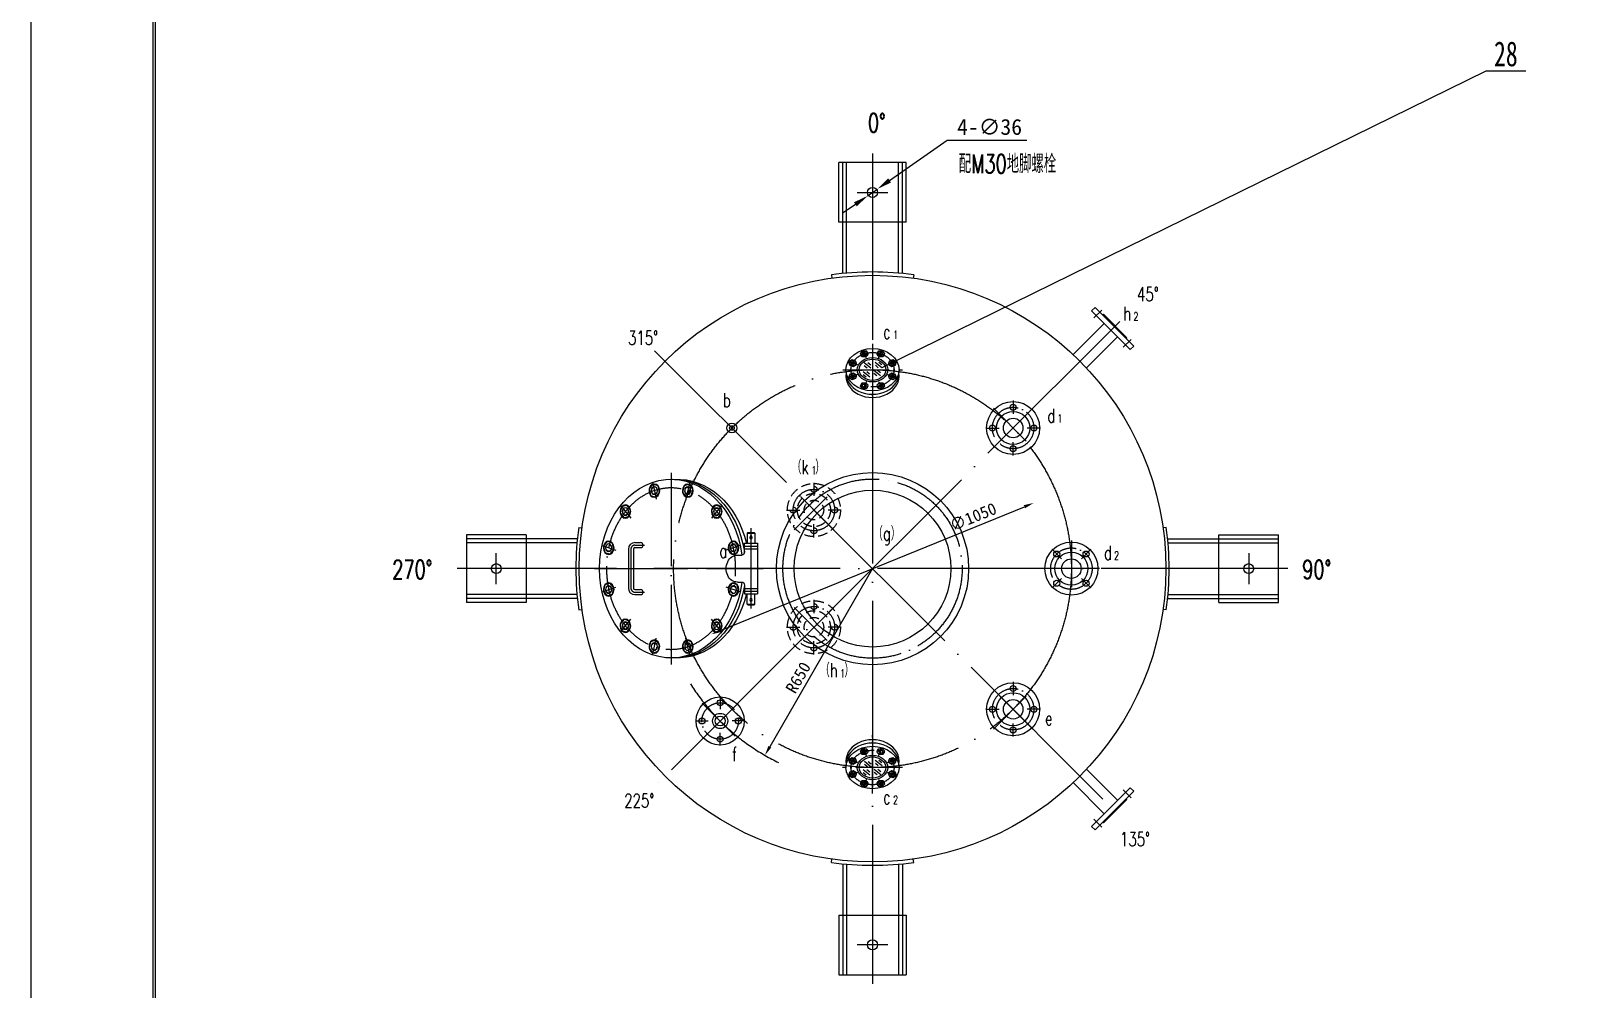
# Model space of a CAD drawing. Extents: x 0 to 8910, y 0 to 12615.
# Drawn here: x 0 to 4656, y 2380 to 5271 of the extents above; entities that cross this region are included whole.
import ezdxf
from ezdxf.enums import TextEntityAlignment as Align

# ---------------------------------------------------------------- set-up
doc = ezdxf.new("R2010")
doc.units = 0
doc.header["$LTSCALE"] = 450
for name, pattern in [('CENTER1', [0.75, 0.625, -0.0625, 0, -0.0625]), ('CENTER2', [0.375, 0.3125, -0.03125, 0, -0.03125]), ('CENTER3', [0.375, 0.3125, -0.03125, 0, -0.03125]), ('CENTERX2', [1.5, 1.25, -0.125, 0, -0.125]), ('HIDDEN3', [0.09375, 0.0625, -0.03125])]:
    doc.linetypes.add(name, pattern=pattern)
doc.layers.get('DEFPOINTS').update_dxf_attribs({"linetype": 'CONTINUOUS'})
for name, color, linetype in [('_TITLE', 4, 'CONTINUOUS'), ('A', 2, 'CONTINUOUS'), ('B', 7, 'CONTINUOUS'), ('C', 1, 'CENTERX2'), ('C1', 1, 'CENTER1'), ('C2', 1, 'CENTER2'), ('C3', 1, 'CENTER3'), ('E3', 3, 'HIDDEN3')]:
    doc.layers.add(name, color=color, linetype=linetype)
doc.styles.add('GB', font='ROMANS.SHX', dxfattribs={"bigfont": 'hzdx.shx'})
doc.dimstyles.new('STANDARD_WS$3', dxfattribs={"dimtxt": 2.5, "dimasz": 2.5, "dimexe": 1.25, "dimexo": 0.625, "dimtad": 1, "dimtoh": 1, "dimdec": 4, "dimdsep": 46, "dimtxsty": 'Standard', "dimcen": 2.5, "dimadec": 0, "dimazin": 0, "dimtfac": 1, "dimtdec": 4, "dimtmove": 0, "dimatfit": 0, "dimfxl": 0, "dimtolj": 1, "dimtzin": 0, "dimarcsym": 0})
doc.dimstyles.new('STANDARD_WS$4', dxfattribs={"dimtxt": 2.5, "dimasz": 2.5, "dimexe": 1.25, "dimexo": 0.625, "dimtad": 1, "dimtoh": 1, "dimdec": 4, "dimdsep": 46, "dimtxsty": 'Standard', "dimcen": 2.5, "dimadec": 0, "dimazin": 0, "dimtfac": 1, "dimtdec": 4, "dimtmove": 0, "dimatfit": 0, "dimfxl": 0, "dimtolj": 1, "dimtzin": 0, "dimarcsym": 0})

# ---------------------------------------------------------------- blocks, each defined once
blk = doc.blocks.new('*D11')
at = {"layer": 'B', "color": 0, "lineweight": -2}
for p, q in [((2590.790868554666, 4820.12100879295), (2764.378243884834, 4941.338538080255)), ((2764.378243884834, 4941.338538080255), (3004.378243884834, 4941.338538080255)), ((2524.380349877339, 4773.745983089368), (2553.89613595615, 4794.357105624293)), ((2487.485617278822, 4747.98207992071), (2450.590884680306, 4722.218176752051))]:
    blk.add_line(p, q, dxfattribs=at)
at = {"layer": 'B', "color": 0}
for points in [[(2586.496884693223, 4826.270130892703), (2595.084852416109, 4813.971886693198), (2553.89613595615, 4794.357105624293)], [(2483.191633417379, 4754.131202020462), (2491.779601140265, 4741.832957820957), (2524.380349877339, 4773.745983089368)]]:
    blk.add_solid(points, dxfattribs=at)
at = {"layer": 'DEFPOINTS', "color": 0}
for p in [(2524.380349877339, 4773.745983089368), (2553.89613595615, 4794.357105624293)]:
    blk.add_point(p, dxfattribs=at)
at = {"layer": 'B', "color": 0, "insert": (2892.378243884833, 4981.338538080257), "char_height": 48, "attachment_point": 5}
blk.add_mtext('\\A1;4-∅36', dxfattribs=at)
blk = doc.blocks.new('A$C7BCB4ADB')
at = {"layer": 'A'}
for p, q in [((220.5111857768097, 481.1745732541644), (206.3227404037552, 469.8238169557212)), ((206.3227404037552, 469.8238169557212), (211.5160718505012, 454.3183954998817)), ((239.8929625966084, 477.0199080967673), (220.5111857768097, 481.1745732541644)), ((245.0862940433544, 461.5144866409278), (239.8929625966084, 477.0199080967673)), ((337.5601380059124, 477.0199080967673), (332.3668065591664, 461.5144866409278)), ((356.941914825712, 481.1745732541635), (337.5601380059124, 477.0199080967673)), ((371.1303601987656, 469.8238169557212), (356.941914825712, 481.1745732541635)), ((365.9370287520205, 454.3183954998808), (371.1303601987656, 469.8238169557212)), ((102.3587085636282, 426.6022816346035), (97.16537711688215, 411.096860178764)), ((121.7404853834278, 430.7569467919989), (102.3587085636282, 426.6022816346035)), ((135.9289307564813, 419.4061904935566), (121.7404853834278, 430.7569467919989)), ((130.7355993097362, 403.9007690377171), (135.9289307564813, 419.4061904935566)), ((211.5160718505012, 454.3183954998817), (230.8978486702999, 450.1637303424845)), ((230.8978486702999, 450.1637303424845), (245.0862940433544, 461.5144866409278)), ((332.3668065591664, 461.5144866409278), (346.5552519322209, 450.1637303424855)), ((346.5552519322209, 450.1637303424855), (365.9370287520205, 454.3183954998808)), ((455.712615219094, 430.7569467919989), (441.5241698460395, 419.4061904935556)), ((441.5241698460395, 419.4061904935556), (446.7175012927855, 403.9007690377161)), ((475.0943920388927, 426.6022816346026), (455.712615219094, 430.7569467919989)), ((480.2877234856387, 411.0968601787622), (475.0943920388927, 426.6022816346026)), ((97.16537711688215, 411.096860178764), (111.3538224899366, 399.7461038803199)), ((111.3538224899366, 399.7461038803199), (130.7355993097362, 403.9007690377171)), ((210.2396753012617, 386.3795856092934), (210.2396753012608, 369.3589881522785)), ((225.36967530126, 386.3795856092934), (225.36967530126, 369.3589881522785)), ((347.2134253012591, 406.3795856092934), (230.2396753012617, 406.3795856092934)), ((347.2134253012591, 391.2495856092944), (230.2396753012617, 391.2495856092942)), ((352.0834253012608, 386.3795856092934), (352.0834253012608, 369.3589881522785)), ((367.2134253012591, 386.3795856092934), (367.21342530126, 369.3589881522785)), ((446.7175012927855, 403.9007690377161), (466.0992781125842, 399.7461038803199)), ((466.0992781125842, 399.7461038803199), (480.2877234856387, 411.0968601787622)), ((48.33178941223014, 343.4310561625011), (34.14334403917564, 332.0802998640588)), ((34.14334403917564, 332.0802998640588), (39.33667548592166, 316.5748784082193)), ((67.71356623202973, 339.2763910051049), (48.33178941223014, 343.4310561625011)), ((72.90689767877575, 323.7709695492654), (67.71356623202973, 339.2763910051049)), ((509.7395343704902, 339.276391005104), (504.546202923746, 323.7709695492636)), ((529.1213111902907, 343.4310561625002), (509.7395343704902, 339.276391005104)), ((543.3097565633434, 332.0802998640579), (529.1213111902907, 343.4310561625002)), ((538.1164251165992, 316.5748784082175), (543.3097565633434, 332.0802998640579)), ((39.33667548592166, 316.5748784082193), (58.71845230572126, 312.4202132508221)), ((58.71845230572126, 312.4202132508221), (72.90689767877575, 323.7709695492654)), ((504.546202923746, 323.7709695492636), (518.7346482967987, 312.4202132508221)), ((518.7346482967987, 312.4202132508221), (538.1164251165992, 316.5748784082175)), ((39.33667548592166, 238.4411380807755), (34.14334403917564, 222.935716624936)), ((58.71845230572035, 242.5958032381727), (39.33667548592166, 238.4411380807755)), ((72.90689767877484, 231.2450469397286), (58.71845230572035, 242.5958032381727)), ((518.7346482967996, 242.5958032381709), (504.5462029237451, 231.2450469397286)), ((538.1164251165992, 238.4411380807746), (518.7346482967996, 242.5958032381709)), ((543.3097565633434, 222.9357166249351), (538.1164251165992, 238.4411380807746)), ((34.14334403917564, 222.935716624936), (48.33178941223014, 211.5849603264928)), ((48.33178941223014, 211.5849603264928), (67.71356623202973, 215.7396254838891)), ((67.71356623202973, 215.7396254838891), (72.90689767877484, 231.2450469397286)), ((504.5462029237451, 231.2450469397286), (509.7395343704902, 215.7396254838882)), ((509.7395343704902, 215.7396254838882), (529.1213111902898, 211.5849603264919)), ((529.1213111902898, 211.5849603264919), (543.3097565633434, 222.9357166249351)), ((111.3538224899357, 155.2699126086741), (97.16537711688125, 143.9191563102308)), ((97.16537711688125, 143.9191563102308), (102.3587085636264, 128.4137348543914)), ((130.7355993097344, 151.1152474512778), (111.3538224899357, 155.2699126086741)), ((135.9289307564795, 135.6098259954383), (130.7355993097344, 151.1152474512778)), ((446.7175012927837, 151.1152474512769), (441.5241698460386, 135.6098259954365)), ((466.0992781125842, 155.2699126086723), (446.7175012927837, 151.1152474512769)), ((480.2877234856378, 143.919156310229), (466.0992781125842, 155.2699126086723)), ((475.0943920388927, 128.4137348543904), (480.2877234856378, 143.919156310229)), ((102.3587085636264, 128.4137348543914), (121.7404853834269, 124.2590696969951)), ((121.7404853834269, 124.2590696969951), (135.9289307564795, 135.6098259954383)), ((211.5160718505003, 100.6976209891122), (206.3227404037543, 85.19219953327274)), ((230.897848670299, 104.8522861465085), (211.5160718505003, 100.6976209891122)), ((245.0862940433535, 93.50152984806527), (230.897848670299, 104.8522861465085)), ((239.8929625966084, 77.99610839222578), (245.0862940433535, 93.50152984806527)), ((346.55525193222, 104.8522861465085), (332.3668065591664, 93.50152984806527)), ((332.3668065591664, 93.50152984806527), (337.5601380059124, 77.99610839222487)), ((365.9370287520196, 100.6976209891113), (346.55525193222, 104.8522861465085)), ((371.1303601987656, 85.19219953327274), (365.9370287520196, 100.6976209891113)), ((441.5241698460386, 135.6098259954365), (455.7126152190922, 124.2590696969942)), ((455.7126152190922, 124.2590696969942), (475.0943920388927, 128.4137348543904)), ((181.7770813213465, 48.11122926304461), (179.2973990828177, 45.84433220366782)), ((181.7770813213465, 48.11122926304461), (181.7770813213465, 24.85455475769731)), ((181.7770813213465, 48.11122926304461), (212.3896988597744, 48.11122926304461)), ((206.3227404037543, 85.19219953327274), (220.5111857768088, 73.84144323482951)), ((238.8231585081521, 56.1172548832551), (212.3896988597744, 56.1172548832551)), ((212.3896988597744, 56.1172548832551), (212.3896988597735, 16.84852913748682)), ((220.5111857768088, 73.84144323482951), (239.8929625966084, 77.99610839222578)), ((220.6494615243491, 56.1172548832551), (220.6494615243491, 16.84852913748591)), ((228.9092241889248, 56.1172548832551), (228.9092241889248, 16.84852913748682)), ((248.2794085081523, 77.3293298723961), (248.2794085081523, 63.68225488325561)), ((329.1736920943667, 77.3293298723961), (329.1736920943667, 63.68225488325561)), ((337.5601380059124, 77.99610839222487), (356.9419148257111, 73.84144323482951)), ((338.6299420943669, 56.1172548832551), (365.0634017427456, 56.1172548832551)), ((348.5438764135943, 56.1172548832551), (348.5438764135952, 16.84852913748591)), ((356.8036390781699, 56.1172548832551), (356.8036390781699, 16.84852913748682)), ((356.9419148257111, 73.84144323482951), (371.1303601987656, 85.19219953327274)), ((365.0634017427456, 56.1172548832551), (365.0634017427456, 16.84852913748682)), ((395.6760192811744, 48.11122926304461), (365.0634017427446, 48.11122926304461)), ((395.6760192811744, 48.11122926304461), (395.6760192811735, 24.85455475769641)), ((395.6760192811744, 48.11122926304461), (398.1557015197013, 45.84433220366691)), ((179.2973990828177, 45.84433220366782), (179.2973990828177, 27.12145181707501)), ((181.7770813213465, 24.85455475769731), (179.2973990828177, 27.12145181707501)), ((181.7770813213465, 24.85455475769731), (212.3896988597735, 24.85455475769731)), ((365.0634017427456, 16.84852913748682), (212.3896988597735, 16.84852913748682)), ((395.6760192811735, 24.85455475769731), (365.0634017427456, 24.85455475769641)), ((395.6760192811735, 24.85455475769641), (398.1557015197013, 27.12145181707319)), ((398.1557015197013, 45.84433220366691), (398.1557015197013, 27.12145181707319))]:
    blk.add_line(p, q, dxfattribs=at)
for centre, radius, start, end in [((230.2396753012617, 386.3795856092934), 20, 90, 180), ((230.2396753012617, 386.3795856092934), 4.870000000002165, 90, 180), ((347.2134253012591, 386.3795856092934), 20, 7.016477563892661e-15, 90), ((347.2134253012591, 386.3795856092934), 4.870000000002165, 7.016477563892661e-15, 90), ((217.8046753012604, 369.3589881522785), 7.5649999999996, 180, 0), ((359.6484253012604, 369.3589881522785), 7.5649999999996, 180, 7.016477563892661e-15)]:
    blk.add_arc(centre, radius, start, end, dxfattribs=at)
at = {"layer": 'A', "extrusion": (0, 0, -1)}
for centre, major_axis, ratio, start_param, end_param in [((288.7265503012604, 277.5080082444961), (269.5031250000003, -4.787337193334912e-13), 0.7999999999999989, 1.721445938863355, 7.703332021906025), ((288.7265503012604, 257.0035926848936), (269.5031250000003, -4.787337193334912e-13), 0.7999999999999989, 1.857977885386954, 3.189162024664346), ((288.7265503012604, 267.8588696885486), (269.5031250000003, -4.787337193334912e-13), 0.7999999999999989, 1.760327990607015, 3.163971670570661), ((288.7265503012604, 267.8588696885486), (269.5031250000003, -4.787337193334912e-13), 0.7999999999999989, 6.260806290198718, 7.664449970162355), ((288.7265503012604, 257.0035926848936), (269.5031250000003, -4.787337193334912e-13), 0.7999999999999989, 6.235615936105033, 7.566800075382426), ((288.7265503012595, 78.7204577403104), (40.48450427812649, -7.191492606417868e-14), 0.800000000000008, 3.098626955958466, 6.326151004810914), ((238.8231585081521, 63.68225488325561), (9.456249999999976, -1.679767436257858e-14), 0.8000000000000373, 0, 1.570796326794897), ((338.6299420943669, 63.68225488325561), (9.456249999999976, -1.679767436257858e-14), 0.8000000000000373, 1.570796326794897, 3.141592653589793)]:
    blk.add_ellipse(centre, major_axis=major_axis, ratio=ratio, start_param=start_param, end_param=end_param, dxfattribs=at)
for centre, major_axis, ratio in [((225.7045172235548, 465.669151798324), (20.06549187556233, -3.56434737290853e-14), 0.8000000000000111), ((225.7045172235548, 465.669151798324), (11.4893437499996, -2.040917435053232e-14), 0.8000000000000478), ((351.7485833789669, 465.669151798324), (20.06549187556233, -3.56434737290853e-14), 0.8000000000000111), ((351.7485833789669, 465.669151798324), (11.48934375000025, -2.040917435053346e-14), 0.7999999999999607), ((116.5471539366818, 415.2515253361603), (20.06549187556233, -3.56434737290853e-14), 0.8000000000000194), ((116.5471539366818, 415.2515253361603), (11.48934374999961, -2.040917435053232e-14), 0.8000000000000616), ((460.90594666584, 415.2515253361594), (20.06549187556249, -3.341575662101774e-14), 0.8000000000000127), ((460.90594666584, 415.2515253361594), (11.48934375000041, -2.040917435053375e-14), 0.7999999999999495), ((53.52512085897615, 327.9256347066625), (20.06549187556249, -3.341575662101774e-14), 0.8000000000000127), ((53.52512085897615, 327.9256347066625), (11.48934374999961, -2.040917435053232e-14), 0.8000000000000054), ((523.9279797435456, 327.9256347066607), (20.06549187556249, -3.341575662101774e-14), 0.8000000000000127), ((523.9279797435456, 327.9256347066607), (11.48934375000025, -2.040917435053346e-14), 0.7999999999999607), ((53.52512085897615, 227.0903817823332), (20.06549187556233, -3.56434737290853e-14), 0.8000000000000194), ((53.52512085897615, 227.0903817823332), (11.48934374999961, -2.040917435053232e-14), 0.8000000000000616), ((523.9279797435447, 227.0903817823314), (20.06549187556249, -3.341575662101774e-14), 0.8000000000000127), ((523.9279797435447, 227.0903817823314), (11.48934374999961, -2.040917435053232e-14), 0.8000000000000616), ((116.5471539366808, 139.7644911528337), (20.06549187556233, -3.56434737290853e-14), 0.8000000000000111), ((116.5471539366808, 139.7644911528337), (11.4893437499996, -2.040917435053232e-14), 0.8000000000000478), ((460.9059466658382, 139.7644911528328), (20.06549187556296, -3.341575662101853e-14), 0.7999999999999937), ((460.9059466658382, 139.7644911528328), (11.48934375000025, -2.040917435053346e-14), 0.7999999999999607), ((225.7045172235539, 89.34686469066901), (20.06549187556249, -3.341575662101774e-14), 0.8000000000000127), ((225.7045172235539, 89.34686469066901), (11.48934375000025, -2.040917435053346e-14), 0.7999999999999607), ((351.7485833789651, 89.34686469066901), (20.06549187556313, -3.564347372908672e-14), 0.7999999999999872), ((351.7485833789651, 89.34686469066901), (11.48934375000025, -2.040917435053346e-14), 0.7999999999999607), ((194.4004972866214, 36.48289201037051), (4.547303237079845, -8.077633206013681e-15), 0.7999999999999081), ((383.0526033158985, 36.48289201037051), (4.547303237079845, -8.077633206013681e-15), 0.8000000000000496)]:
    blk.add_ellipse(centre, major_axis=major_axis, ratio=ratio, dxfattribs=at)
at = {"layer": 'B', "extrusion": (0, 0, -1)}
for centre, major_axis, ratio, start_param, end_param in [((225.7045172235548, 465.669151798324), (10.63828125000013, -1.889738365790118e-14), 0.7999999999999968, 6.045660147854057, 10.73377489976511), ((351.7485833789669, 465.669151798324), (10.63828125000013, -1.889738365790118e-14), 0.7999999999999968, 0.2860736162727625, 4.974188368183831), ((116.5471539366818, 415.2515253361603), (10.63828125000013, -1.889738365790118e-14), 0.7999999999999968, 5.522061372255749, 10.21017612416682), ((460.90594666584, 415.2515253361594), (10.63828125000029, -1.889738365790146e-14), 0.7999999999999998, 0.8096723918710608, 5.497787143782128), ((53.52512085897615, 327.9256347066625), (10.63828125000029, -1.653521070066378e-14), 0.7999999999999999, 4.998462596657485, 9.686577348568514), ((523.9279797435456, 327.9256347066607), (10.63828125000013, -1.889738365790118e-14), 0.800000000000012, 1.333271167469365, 6.021385919380448), ((53.52512085897615, 227.0903817823332), (10.63828125000013, -1.889738365790118e-14), 0.7999999999999968, 4.474863821059211, 9.162978572970216), ((523.9279797435447, 227.0903817823314), (10.63828125000013, -1.889738365790118e-14), 0.7999999999999968, 1.856869943067657, 6.544984694978757), ((116.5471539366808, 139.7644911528337), (10.63828125000013, -1.889738365790118e-14), 0.7999999999999968, 3.951265045460877, 8.63937979737193), ((460.9059466658382, 139.7644911528328), (10.63828125000013, -1.653521070066353e-14), 0.7999999999999364, 2.380468718665938, 7.068583470577074), ((225.7045172235539, 89.34686469066901), (10.63828125000013, -1.771629717928236e-14), 0.7999999999999969, 3.42766626986259, 8.115781021773644), ((351.7485833789651, 89.34686469066901), (10.63828125000013, -1.889738365790118e-14), 0.7999999999999968, 2.904067494264312, 7.592182246175349)]:
    blk.add_ellipse(centre, major_axis=major_axis, ratio=ratio, start_param=start_param, end_param=end_param, dxfattribs=at)
at = {"layer": 'C1'}
for p, q in [((288.7265503012604, 508.4892427730597), (288.7265503012595, 1.329461611021543e-06)), ((217.8046753012604, 386.3795856092934), (217.8046753012604, 358.0147666579596)), ((347.2134253012591, 398.814585609294), (230.2396753012617, 398.8145856092945)), ((359.6484253012604, 386.3795856092934), (359.6484253012604, 358.0147666579596)), ((577.4530934619643, 277.5080082444961), (7.140556590456981e-06, 277.508008244497)), ((410.5166195050842, 36.48289201037051), (168.2112898866762, 36.48289201037051))]:
    blk.add_line(p, q, dxfattribs=at)
for centre, start, end in [((230.2396753012617, 386.3795856092934), 90, 180), ((347.2134253012591, 386.3795856092934), 7.016477563892661e-15, 90)]:
    blk.add_arc(centre, 12.43500000000108, start, end, dxfattribs=at)
at = {"layer": 'C1', "extrusion": (0, 0, -1)}
blk.add_ellipse((288.7265503012604, 277.5080082444961), major_axis=(243.4984374999999, -4.325401148363993e-13), ratio=0.8000000000000008, dxfattribs=at)
at = {"layer": 'C2'}
for p, q in [((218.9277732633482, 485.902074013833), (232.9110186713669, 444.1531281598782)), ((358.5253273391709, 485.902074013833), (344.5420819311521, 444.1531281598782)), ((98.36796323947692, 429.7948778939244), (136.514995664118, 399.2772519542116)), ((479.0851373630421, 429.7948778939244), (440.938104938401, 399.2772519542116)), ((30.17674231677574, 332.9305780466275), (78.86191250696538, 322.4944564179625)), ((547.2763582857433, 332.9305780466275), (498.5911880955537, 322.4944564179625)), ((30.17674231677574, 222.0854384423656), (78.86191250696538, 232.5215600710305)), ((547.2763582857433, 222.0854384423656), (498.5911880955537, 232.5215600710305)), ((98.36796323947692, 125.2211385950686), (136.514995664118, 155.7387645347815)), ((479.0851373630421, 125.2211385950686), (440.938104938401, 155.7387645347815)), ((218.9277732633482, 69.11394247516), (232.9110186713669, 110.8628883291149)), ((358.5253273391709, 69.11394247516), (344.5420819311521, 110.8628883291149))]:
    blk.add_line(p, q, dxfattribs=at)
blk = doc.blocks.new('人孔DN400-5')
at = {"layer": 'A'}
blk.add_blockref('A$C7BCB4ADB', (-288.72655030126, -277.5080082444965), dxfattribs=at)
blk = doc.blocks.new('*D33')
at = {"layer": 'B', "color": 0, "lineweight": -2}
blk.add_line((2080.75901912516, 3462.200046009318), (2997.517466708321, 3835.903068187238), dxfattribs=at)
at = {"layer": 'B', "color": 0}
for points in [[(2995.630077707423, 3840.53316135685), (2999.40485570922, 3831.272975017626), (3025.298025725993, 3847.227402192629)], [(2078.871630124262, 3466.83013917893), (2082.646408126059, 3457.569952839706), (2052.978460107488, 3450.875712003926)]]:
    blk.add_solid(points, dxfattribs=at)
at = {"layer": 'DEFPOINTS', "color": 0}
for p in [(3025.298025725993, 3847.227402192629), (2052.978460107488, 3450.875712003926)]:
    blk.add_point(p, dxfattribs=at)
at = {"layer": 'B', "color": 0, "insert": (2842.592682404337, 3805.147027510445), "char_height": 36, "attachment_point": 5, "rotation": 22.177539042893837}
blk.add_mtext('\\A1;∅1050', dxfattribs=at)
blk = doc.blocks.new('*D34')
at = {"layer": 'B', "color": 0, "lineweight": -2}
blk.add_line((2539.13824291674, 3649.05155709828), (2229.48896827114, 3111.913468045334), dxfattribs=at)
at = {"layer": 'B', "color": 0}
blk.add_solid([(2225.157209488456, 3114.410639615056), (2233.820727053826, 3109.416296475611), (2214.505938852805, 3085.922915349223)], dxfattribs=at)
at = {"layer": 'DEFPOINTS', "color": 0}
for p in [(2539.13824291674, 3649.05155709828), (2214.505938852805, 3085.922915349223)]:
    blk.add_point(p, dxfattribs=at)
at = {"layer": 'B', "color": 0, "insert": (2314.966087178909, 3320.255684837886), "char_height": 36, "attachment_point": 5, "rotation": 60.03741843646863}
blk.add_mtext('\\A1;R650', dxfattribs=at)
blk = doc.blocks.new('视镜DN80')
at = {"layer": 'A'}
for p, q in [((-23.65634935935272, 71.38934932448223), (-29.63257243093717, 61.65389239867238)), ((-29.63257243093717, 61.65389239867238), (-25.87576155456917, 50.31671268742394)), ((-25.87576155456917, 50.31671268742394), (-16.14272760661673, 48.71498990198535)), ((-13.92331541140005, 69.78762653904352), (-23.65634935935272, 71.38934932448223)), ((-16.14272760661673, 48.71498990198535), (-10.16650453503208, 58.45044682779502)), ((-10.16650453503208, 58.45044682779502), (-13.92331541140005, 69.78762653904352)), ((13.92331541140037, 69.7876265390434), (10.16650453503188, 58.45044682779519)), ((10.16650453503188, 58.45044682779519), (16.14272760661645, 48.71498990198523)), ((23.6563493593528, 71.389349324482), (13.92331541140037, 69.7876265390434)), ((16.14272760661645, 48.71498990198523), (25.87576155456911, 50.31671268742372)), ((29.6325724309372, 61.65389239867216), (23.6563493593528, 71.389349324482)), ((25.87576155456911, 50.31671268742372), (29.6325724309372, 61.65389239867216)), ((-49.32311391893769, 37.04071553867163), (-57.11147945958568, 29.57043669919113)), ((-57.11147945958568, 29.57043669919113), (-55.83010123123476, 17.40414426425025)), ((-55.83010123123476, 17.40414426425025), (-46.76035746223603, 12.70813066878995)), ((-40.25337014993899, 32.34470194321133), (-49.32311391893769, 37.04071553867163)), ((-46.76035746223603, 12.70813066878995), (-38.97199192158824, 20.17840950827053)), ((-38.97199192158824, 20.17840950827053), (-40.25337014993899, 32.34470194321133)), ((40.25337014993896, 32.34470194321159), (38.97199192158813, 20.17840950827076)), ((38.97199192158813, 20.17840950827076), (46.76035746223589, 12.70813066878998)), ((49.32311391893779, 37.04071553867158), (40.25337014993896, 32.34470194321159)), ((46.76035746223589, 12.70813066878998), (55.83010123123485, 17.40414426425014)), ((57.11147945958569, 29.57043669919096), (49.32311391893779, 37.04071553867158)), ((55.83010123123485, 17.40414426425014), (57.11147945958569, 29.57043669919096)), ((-55.83010123123485, -17.40414426425016), (-57.11147945958568, -29.57043669919099)), ((-57.11147945958568, -29.57043669919099), (-49.32311391893778, -37.04071553867158)), ((-46.76035746223592, -12.70813066879001), (-55.83010123123485, -17.40414426425016)), ((-49.32311391893778, -37.04071553867158), (-40.25337014993896, -32.34470194321159)), ((-38.97199192158813, -20.17840950827076), (-46.76035746223592, -12.70813066879001)), ((-40.25337014993896, -32.34470194321159), (-38.97199192158813, -20.17840950827076)), ((46.76035746223623, -12.70813066879009), (38.97199192158824, -20.17840950827059)), ((38.97199192158824, -20.17840950827059), (40.25337014993896, -32.34470194321136)), ((40.25337014993896, -32.34470194321136), (49.32311391893758, -37.04071553867186)), ((55.83010123123485, -17.40414426425059), (46.76035746223623, -12.70813066879009)), ((49.32311391893758, -37.04071553867186), (57.11147945958568, -29.57043669919116)), ((57.11147945958568, -29.57043669919116), (55.83010123123485, -17.40414426425059)), ((-25.87576155456911, -50.31671268742372), (-29.63257243093737, -61.65389239867204)), ((-29.63257243093737, -61.65389239867204), (-23.6563493593528, -71.389349324482)), ((-16.14272760661645, -48.71498990198526), (-25.87576155456911, -50.31671268742372)), ((-23.6563493593528, -71.389349324482), (-13.92331541140037, -69.78762653904343)), ((-10.16650453503188, -58.45044682779522), (-16.14272760661645, -48.71498990198526)), ((-13.92331541140037, -69.78762653904343), (-10.16650453503188, -58.45044682779522)), ((16.1427276066165, -48.71498990198523), (10.16650453503208, -58.45044682779508)), ((10.16650453503208, -58.45044682779508), (13.92331541140008, -69.78762653904352)), ((13.92331541140008, -69.78762653904352), (23.65634935935272, -71.38934932448223)), ((25.87576155456917, -50.31671268742394), (16.1427276066165, -48.71498990198523)), ((23.65634935935272, -71.38934932448223), (29.63257243093717, -61.65389239867238)), ((29.63257243093717, -61.65389239867238), (25.87576155456917, -50.31671268742394))]:
    blk.add_line(p, q, dxfattribs=at)
for centre, major_axis, ratio, start_param, end_param in [((-19.82573626627969, -5.854872142663226e-12), (-9.23705556488131e-13, 80.00000000000007), 0.7999999999999984, 6.12767065148893, 9.580292616460502), ((-9.912868133139867, -2.842170943040401e-14), (-9.23705556488131e-13, 80.00000000000007), 0.7999999999999984, 6.205663401684784, 9.502299866264146), ((-1.4210854715202e-14, 0), (-9.23705556488131e-13, 80.00000000000007), 0.7999999999999984, 4.71238898038468, 10.99557428756427), ((-19.89953848298485, 60.05216961323356), (2.5602966050467e-13, 10.6272357939597), 0.8000000000000007, -1.570796326794868, 4.712388980384718), ((-19.89953848298485, 60.05216961323356), (-4.60631532916985e-13, 6.000000000000099), 0.8000000000000077, 4.712388980384634, 10.99557428756422), ((19.89953848298454, 60.05216961323367), (2.5602966050467e-13, 10.6272357939597), 0.8000000000000007, -1.570796326794868, 4.712388980384718), ((19.89953848298454, 60.05216961323367), (-4.60631532916985e-13, 6.000000000000099), 0.8000000000000077, 4.712388980384634, 10.99557428756422), ((-48.04173569058698, 24.87442310373083), (3.657566578638145e-13, 10.6272357939597), 0.7999999999999896, -1.570796326794878, 4.712388980384707), ((-48.04173569058698, 24.87442310373083), (9.902079156631608e-13, 5.999999999999902), 0.8000000000000148, -1.570796326794792, 4.712388980384794), ((-1.4210854715202e-14, 0), (5.735784168127617e-13, 45.92297856401267), 0.8000000000000008, -1.570796326794887, 4.712388980384699), ((-1.4210854715202e-14, 0), (7.815970093361128e-13, 40.00000000000014), 0.799999999999994, -1.57079632679488, 4.712388980384707), ((48.04173569058706, 24.87442310373089), (3.657566578638145e-13, 10.6272357939597), 0.7999999999999896, -1.570796326794878, 4.712388980384707), ((48.04173569058706, 24.87442310373089), (1.171396313281983e-12, 5.999999999999901), 0.7999999999999821, -1.570796326794749, 4.712388980384837), ((-48.04173569058686, -24.87442310373103), (2.5602966050467e-13, 10.6272357939597), 0.8000000000000007, -1.570796326794868, 4.712388980384718), ((-48.04173569058686, -24.87442310373103), (-2.804423360203191e-13, 6.000000000000099), 0.7999999999999748, 4.712388980384676, 10.99557428756426), ((48.04173569058695, -24.87442310373086), (2.5602966050467e-13, 10.6272357939597), 0.8000000000000007, -1.570796326794868, 4.712388980384718), ((48.04173569058695, -24.87442310373086), (-2.804423360203191e-13, 6.000000000000099), 0.7999999999999748, 4.712388980384676, 10.99557428756426), ((-19.89953848298474, -60.05216961323359), (2.5602966050467e-13, 10.6272357939597), 0.8000000000000007, -1.570796326794868, 4.712388980384718), ((-19.89953848298474, -60.05216961323359), (-4.60631532916985e-13, 6.000000000000099), 0.8000000000000077, 4.712388980384634, 10.99557428756422), ((19.89953848298471, -60.05216961323379), (2.5602966050467e-13, 10.6272357939597), 0.8000000000000007, -1.570796326794868, 4.712388980384718), ((19.89953848298471, -60.05216961323379), (-4.60631532916985e-13, 6.000000000000099), 0.8000000000000077, 4.712388980384634, 10.99557428756422)]:
    blk.add_ellipse(centre, major_axis=major_axis, ratio=ratio, start_param=start_param, end_param=end_param, dxfattribs=at)
at = {"layer": 'B'}
for p, q in [((-22.38858760981232, 8.352024855192951), (-6.139019168137267, 28.64526186085394)), ((-22.1051758758132, 19.4374100140567), (-15.00758489307638, 28.30122055148161)), ((-13.5200218848732, 8.69606616456528), (-6.422430902136327, 17.55987670198988)), ((4.881084903108487, 5.086423254399818), (21.13065334478351, 25.37966026006083)), ((5.16449663710749, 16.17180841326339), (12.26208761984459, 25.03561895068839)), ((13.7496506280476, 5.430464563772176), (20.84724161078448, 14.29427510119675)), ((-18.65302980678975, -24.30408194257438), (-2.403461365114609, -4.010844936913202)), ((-18.36961807279063, -13.21869678371064), (-11.27202709005364, -4.354886246285844)), ((-9.78446408185063, -23.96004063320206), (-2.68687309911364, -15.09623009577729)), ((6.001759259193122, -28.50274888809989), (22.25132770086829, -8.209511882438704)), ((6.285170993192267, -17.41736372923611), (13.38276197592926, -8.553553191811346)), ((14.87032498413235, -28.15870757872736), (21.96791596686923, -19.29489704130276))]:
    blk.add_line(p, q, dxfattribs=at)
for centre, major_axis, ratio, start_param, end_param in [((-19.89953848298485, 60.05216961323356), (-6.84952095042521e-13, 4.500000000000202), 0.7999999999999606, -0.1722331067387233, 4.311802814269505), ((19.89953848298454, 60.05216961323367), (7.141787161657732e-13, 4.500000000000162), 0.799999999999952, -0.9576312701358453, 3.526404650872307), ((-48.04173569058698, 24.87442310373083), (4.011790899483008e-13, 4.500000000000005), 0.7999999999999662, 0.6131650566590512, 5.097200977667073), ((48.04173569058706, 24.87442310373089), (-1.278976924368224e-13, 4.500000000000154), 0.7999999999999571, 4.540155873646164, 9.024191794654177), ((-48.04173569058686, -24.87442310373103), (6.349920589343524e-13, 4.499999999999958), 0.8000000000000514, 1.398563220056474, 5.882599141064688), ((48.04173569058695, -24.87442310373086), (4.011790899483008e-13, 4.500000000000005), 0.7999999999999662, 3.754757710248844, 8.238793631256867), ((-19.89953848298474, -60.05216961323359), (-4.773681450131932e-13, 4.49999999999992), 0.8000000000000225, 2.18396138345372, 6.667997304461755), ((19.89953848298471, -60.05216961323379), (1.973421426271179e-14, 4.499999999999917), 0.8000000000000328, 2.969359546851302, 7.45339546785935)]:
    blk.add_ellipse(centre, major_axis=major_axis, ratio=ratio, start_param=start_param, end_param=end_param, dxfattribs=at)
at = {"layer": 'C1'}
blk.add_ellipse((-1.4210854715202e-14, 0), major_axis=(-4.07729405793589e-13, 65.00000000000004), ratio=0.7999999999999987, start_param=4.712388980384684, end_param=10.99557428756427, dxfattribs=at)
at = {"layer": 'C2'}
for p, q in [((-14.80147114140975, 44.66739046583143), (-24.49173967136575, 73.910362600903)), ((14.80147114140946, 44.66739046583137), (24.49173967136583, 73.91036260090306)), ((-35.73391237266513, 18.50183892676191), (-59.12829008072246, 30.6146745892072)), ((35.73391237266513, 18.50183892676216), (59.12829008072251, 30.61467458920723)), ((-35.73391237266516, -18.50183892676219), (-59.12829008072249, -30.61467458920725)), ((-14.80147114140946, -44.6673904658314), (-24.49173967136581, -73.91036260090308)), ((14.80147114140975, -44.66739046583143), (24.49173967136575, -73.910362600903)), ((35.73391237266513, -18.50183892676193), (59.12829008072235, -30.6146745892074))]:
    blk.add_line(p, q, dxfattribs=at)
at = {"layer": 'C3'}
for p, q in [((4.263256414560601e-14, 89.98142331900408), (9.947598300641403e-14, -90.91165405495786)), ((78.41957899601312, -5.684341886080801e-14), (-97.09178405252715, 2.842170943040401e-14))]:
    blk.add_line(p, q, dxfattribs=at)

msp = doc.modelspace()

# ---------------------------------------------------------------- linework, layer by layer
at = {"layer": '_TITLE', "color": 4}
msp.add_lwpolyline([(0, 0), (8910, 0), (8910, 12615), (0, 12615)], close=True, dxfattribs=at)
at = {"layer": '_TITLE', "color": 5}
for points in [[(367.5, 142.5), (8767.5, 142.5), (8767.5, 12472.5), (367.5, 12472.5)], [(375, 150), (8760, 150), (8760, 12465), (375, 12465)]]:
    msp.add_lwpolyline(points, close=True, dxfattribs=at)
at = {"layer": 'A'}
for p, q in [((2437.138242916742, 4694.05154435683), (2437.138242916742, 4874.05154435683)), ((2641.138242916742, 4874.05154435683), (2437.138242916742, 4874.05154435683)), ((2449.138242916742, 4539.514919640719), (2449.138242916742, 4874.05154435683)), ((2461.138242916741, 4540.646195950706), (2461.138242916742, 4874.05154435683)), ((2617.138242916742, 4540.646195950706), (2617.138242916742, 4874.05154435683)), ((2629.138242916742, 4539.514919640719), (2629.138242916742, 4874.05154435683)), ((2641.138242916742, 4694.05154435683), (2641.138242916742, 4874.05154435683)), ((2641.138242916742, 4694.05154435683), (2437.138242916742, 4694.05154435683)), ((2414.922941652535, 4535.389844075791), (2416.310822113561, 4525.486622992432)), ((2663.353544180948, 4535.389844075791), (2661.965663719922, 4525.486622992432)), ((3210.567081050078, 4437.153014127422), (3199.96047933228, 4426.546412409623)), ((3199.96047933228, 4426.546412409623), (3316.63309822806, 4309.873793513842)), ((3327.239699945858, 4320.48039523164), (3210.567081050078, 4437.153014127422)), ((3144.450626739175, 4294.669027448372), (3238.144245516353, 4388.362646225549)), ((3235.6693717822, 4416.293364082418), (3233.548051438641, 4414.172043738858)), ((3306.380049900855, 4345.582685963763), (3235.6693717822, 4416.293364082418)), ((3184.75571326681, 4254.363940920739), (3278.449332043986, 4348.057559697916)), ((3304.258729557295, 4343.461365620204), (3306.380049900855, 4345.582685963763)), ((3316.63309822806, 4309.873793513842), (3327.239699945858, 4320.48039523164)), ((1652.799955939228, 3773.266858362485), (1662.703177022588, 3771.878977901459)), ((3425.476529894255, 3773.266858362486), (3415.573308810895, 3771.87897790146)), ((1494.13825565819, 3751.051557098279), (1314.13825565819, 3751.051557098279)), ((1314.13825565819, 3751.051557098279), (1314.13825565819, 3547.051557098279)), ((1648.674880374301, 3739.051557098279), (1314.13825565819, 3739.051557098279)), ((1647.543604064314, 3727.051557098279), (1314.13825565819, 3727.051557098279)), ((1494.13825565819, 3751.051557098279), (1494.13825565819, 3547.051557098279)), ((3429.601605459182, 3739.051557098279), (3764.138230175293, 3739.051557098279)), ((3430.732881769169, 3727.05155709828), (3764.138230175293, 3727.051557098279)), ((3584.138230175293, 3547.051557098279), (3584.138230175293, 3751.051557098279)), ((3584.138230175293, 3751.051557098279), (3764.138230175293, 3751.051557098279)), ((3764.138230175293, 3547.051557098279), (3764.138230175293, 3751.051557098279)), ((1647.543604064314, 3571.051557098278), (1314.13825565819, 3571.051557098279)), ((1648.674880374301, 3559.051557098279), (1314.13825565819, 3559.051557098279)), ((1494.13825565819, 3547.051557098279), (1314.13825565819, 3547.051557098279)), ((3429.601605459182, 3559.051557098279), (3764.138230175293, 3559.051557098279)), ((3430.732881769169, 3571.051557098279), (3764.138230175293, 3571.051557098279)), ((3584.138230175293, 3547.051557098279), (3764.138230175293, 3547.051557098279)), ((1652.799955939228, 3524.836255834072), (1662.703177022588, 3526.224136295099)), ((3425.476529894255, 3524.836255834073), (3415.573308810895, 3526.224136295099)), ((3184.75571326681, 3043.739173275819), (3278.449332043986, 2950.045554498642)), ((3144.450626739175, 3003.434086748186), (3238.144245516353, 2909.740467971008)), ((3199.96047933228, 2871.556701786935), (3316.63309822806, 2988.229320682716)), ((3316.63309822806, 2988.229320682716), (3327.239699945858, 2977.622718964918)), ((3327.239699945858, 2977.622718964918), (3210.567081050078, 2860.950100069137)), ((3306.380049900855, 2952.520428232795), (3235.6693717822, 2881.80975011414)), ((3304.258729557295, 2954.641748576355), (3306.380049900855, 2952.520428232795)), ((3210.567081050078, 2860.950100069137), (3199.96047933228, 2871.556701786935)), ((3235.6693717822, 2881.80975011414), (3233.548051438641, 2883.9310704577)), ((2414.922941652535, 2762.713270120767), (2416.310822113561, 2772.616491204126)), ((2449.138242916741, 2758.588194555839), (2449.138242916741, 2424.051569839728)), ((2461.138242916741, 2757.456918245852), (2461.138242916741, 2424.051569839728)), ((2617.138242916742, 2757.456918245852), (2617.138242916742, 2424.051569839728)), ((2629.138242916742, 2758.588194555839), (2629.138242916742, 2424.051569839728)), ((2663.353544180948, 2762.713270120767), (2661.965663719922, 2772.616491204126)), ((2437.138242916741, 2604.051569839728), (2437.138242916741, 2424.051569839728)), ((2437.138242916741, 2604.051569839728), (2641.138242916742, 2604.051569839728)), ((2641.138242916742, 2604.051569839728), (2641.138242916742, 2424.051569839728)), ((2437.138242916741, 2424.051569839728), (2641.138242916742, 2424.051569839728))]:
    msp.add_line(p, q, dxfattribs=at)
for centre, radius in [((2539.138242916742, 4784.05154435683), 15), ((2539.138242916742, 3649.051557098279), 885.0000000169775), ((2963.402311628661, 4073.315625810198), 80), ((2963.402311628661, 4135.815625810197), 9), ((2963.402311628661, 4073.315625810198), 50), ((2963.402311628661, 4073.315625810198), 29.5), ((2114.874174204803, 4073.315625810217), 15), ((2114.874174204803, 4073.315625810217), 7), ((2900.902311628661, 4073.315625810199), 9), ((3025.902311628662, 4073.315625810199), 9), ((2963.402311628661, 4010.815625810199), 9), ((2539.138242916744, 3649.051557098281), 290), ((2539.138242916744, 3649.051557098281), 236.4547722081807), ((3139.138242916741, 3649.051557098278), 80), ((3094.944069092582, 3693.245730922438), 9), ((3139.138242916741, 3649.051557098278), 50), ((3139.138242916741, 3649.051557098278), 29.5), ((3183.3324167409, 3693.245730922437), 9), ((1404.13825565819, 3649.051557098279), 15), ((3674.138230175293, 3649.051557098279), 15), ((3094.944069092583, 3604.857383274119), 9), ((3183.332416740901, 3604.857383274119), 9), ((2079.518835145485, 3189.432149327024), 72.5), ((2963.402311628663, 3224.787488386362), 80), ((2963.402311628663, 3224.787488386362), 50), ((2963.402311628663, 3287.287488386361), 9), ((2079.518835145485, 3244.432149327024), 9), ((2900.902311628663, 3224.787488386361), 9), ((2963.402311628663, 3224.787488386362), 29.5), ((3025.902311628663, 3224.787488386361), 9), ((2024.518835145486, 3189.432149327024), 9), ((2079.518835145485, 3189.432149327024), 23), ((2079.518835145485, 3189.432149327024), 15), ((2134.518835145485, 3189.432149327024), 9), ((2963.402311628663, 3162.287488386362), 9), ((2079.518835145485, 3134.432149327023), 9), ((2539.138242916741, 2514.051569839728), 15)]:
    msp.add_circle(centre, radius, dxfattribs=at)
for centre, start, end in [((2539.138242916742, 3649.051557098279), 82.02227822614661, 97.97772177385345), ((2539.138242916741, 3649.051557098279), 172.0222782261466, 187.9777217738534), ((2539.138242916742, 3649.051557098279), 352.0222782261466, 7.977721773853434), ((2539.138242916741, 3649.051557098279), 262.0222782261466, 277.9777217738534)]:
    msp.add_arc(centre, 895.0000000169775, start, end, dxfattribs=at)
at = {"layer": 'B'}
for p, q in [((4389.857447489029, 5149.710127721478), (2567.640991804842, 4255.053316357473)), ((4509.857447489029, 5149.710127721478), (4389.857447489029, 5149.710127721478))]:
    msp.add_line(p, q, dxfattribs=at)
at = {"layer": 'C'}
for p, q in [((2539.138242916742, 4901.635610102183), (2539.138242916742, 2396.467504094375)), ((3284.790079544855, 4394.703393726391), (1881.88248979184, 2991.795803973378)), ((1881.88248979184, 4306.307310223179), (3288.174064027015, 2900.015735988003)), ((3791.722295920645, 3649.051557098279), (1286.554189912837, 3649.051557098279))]:
    msp.add_line(p, q, dxfattribs=at)
msp.add_circle((2539.138242916722, 3649.051557098279), 600, dxfattribs=at)
msp.add_arc((2539.13824291674, 3649.05155709828), 650, 212.3273168574904, 244.1478560368148, dxfattribs=at)
at = {"layer": 'C1'}
msp.add_circle((2539.138242916741, 3649.051557098284), 270.330875958492, dxfattribs=at)
at = {"layer": 'C2'}
for p, q in [((2492.570130054952, 4784.05154435683), (2585.706355778533, 4784.05154435683)), ((1404.13825565819, 3602.483444236489), (1404.13825565819, 3695.61966996007)), ((3674.138230175293, 3695.61966996007), (3674.138230175293, 3602.483444236488)), ((2585.706355778531, 2514.051569839728), (2492.57013005495, 2514.051569839728))]:
    msp.add_line(p, q, dxfattribs=at)
at = {"layer": 'C3'}
for p, q in [((2539.138242916748, 4525.551557098264), (2539.138242916747, 4372.551557098266)), ((3206.899304979005, 4405.200966808887), (3230.642027472014, 4428.943689301896)), ((3295.287652627323, 4316.812619160568), (3319.030375120332, 4340.555341653577)), ((2963.402311628661, 4155.815625810198), (2963.402311628661, 4115.815625810198)), ((3023.082123960805, 4132.995438142342), (2903.722499296516, 4013.635813478053)), ((2903.722499296516, 4132.995438142342), (3023.082123960805, 4013.635813478053)), ((2880.902311628661, 4073.315625810199), (2920.902311628661, 4073.315625810198)), ((3045.902311628661, 4073.315625810198), (3005.902311628661, 4073.315625810198)), ((2963.402311628661, 3990.815625810199), (2963.402311628661, 4030.815625810199)), ((2302.681735287956, 3766.148440062776), (2422.041359952245, 3885.508064727065)), ((2422.041359952245, 3766.148440062776), (2302.681735287956, 3885.508064727065)), ((2362.3615476201, 3908.32825239492), (2362.361547620101, 3868.32825239492)), ((2279.8615476201, 3825.82825239492), (2319.8615476201, 3825.82825239492)), ((2444.861547620101, 3825.828252394921), (2404.8615476201, 3825.82825239492)), ((2362.3615476201, 3743.32825239492), (2362.361547620101, 3783.32825239492)), ((3139.138242916741, 3733.451557098278), (3139.138242916741, 3564.651557098279)), ((3080.801933468852, 3707.387866546169), (3109.086204716313, 3679.103595298707)), ((3197.474552364631, 3707.387866546169), (3169.190281117169, 3679.103595298707)), ((3223.538242916741, 3649.051557098278), (3054.738242916741, 3649.051557098279)), ((3080.801933468852, 3590.715247650389), (3109.086204716314, 3618.999518897851)), ((3197.474552364632, 3590.715247650388), (3169.190281117169, 3618.99951889785)), ((2362.3615476201, 3554.774861801638), (2362.361547620101, 3514.774861801638)), ((2302.681735287956, 3531.954674133782), (2422.041359952245, 3412.595049469493)), ((2422.041359952245, 3531.954674133782), (2302.681735287956, 3412.595049469493)), ((2279.8615476201, 3472.274861801638), (2319.8615476201, 3472.274861801638)), ((2444.861547620101, 3472.274861801637), (2404.8615476201, 3472.274861801638)), ((2362.3615476201, 3389.774861801638), (2362.361547620101, 3429.774861801638)), ((2963.402311628663, 3307.287488386361), (2963.402311628663, 3267.287488386361)), ((2079.518835145485, 3263.432149327024), (2079.518835145485, 3225.432149327024)), ((2903.722499296518, 3165.107676054217), (3023.082123960807, 3284.467300718507)), ((3023.082123960807, 3165.107676054217), (2903.722499296518, 3284.467300718507)), ((2025.425166384715, 3243.525818087795), (2133.612503906256, 3135.338480566253)), ((2133.612503906256, 3243.525818087795), (2025.425166384714, 3135.338480566253)), ((2880.902311628663, 3224.787488386361), (2920.902311628663, 3224.787488386361)), ((3045.902311628663, 3224.787488386361), (3005.902311628663, 3224.787488386361)), ((2005.518835145485, 3189.432149327024), (2043.518835145485, 3189.432149327024)), ((2153.518835145485, 3189.432149327024), (2115.518835145485, 3189.432149327024)), ((2963.402311628663, 3142.287488386361), (2963.402311628663, 3182.287488386361)), ((2079.518835145485, 3115.432149327023), (2079.518835145485, 3153.432149327024)), ((3295.287652627323, 2981.29049503599), (3319.030375120332, 2957.547772542981)), ((3206.899304979005, 2892.902147387671), (3230.642027472014, 2869.159424894663))]:
    msp.add_line(p, q, dxfattribs=at)
for centre, radius in [((2963.402311628661, 4073.315625810198), 62.5), ((2362.361547620101, 3825.82825239492), 62.5), ((3139.138242916741, 3649.051557098278), 62.5), ((2362.361547620101, 3472.274861801638), 62.5), ((2963.402311628663, 3224.787488386362), 62.5), ((2079.518835145485, 3189.432149327024), 55)]:
    msp.add_circle(centre, radius, dxfattribs=at)
at = {"layer": 'E3'}
for centre, radius in [((2362.361547620101, 3825.82825239492), 80), ((2362.361547620101, 3825.82825239492), 50), ((2362.361547620101, 3888.328252394919), 9), ((2299.8615476201, 3825.82825239492), 9), ((2362.361547620101, 3825.82825239492), 29.5), ((2424.8615476201, 3825.82825239492), 9), ((2362.361547620101, 3763.32825239492), 9), ((2362.361547620101, 3472.274861801638), 80), ((2362.361547620101, 3534.774861801638), 9), ((2362.361547620101, 3472.274861801638), 50), ((2362.361547620101, 3472.274861801638), 29.5), ((2299.8615476201, 3472.274861801638), 9), ((2424.8615476201, 3472.274861801638), 9), ((2362.361547620101, 3409.774861801639), 9)]:
    msp.add_circle(centre, radius, dxfattribs=at)

# ---------------------------------------------------------------- block references
at = {"layer": 'A'}
for name, p, rotation in [('视镜DN80', (2539.138242916742, 4249.051557098279), 90), ('人孔DN400-5', (1931.439051844614, 3649.051557098279), 90), ('视镜DN80', (2539.138242916741, 3049.051557098279), 270)]:
    msp.add_blockref(name, p, dxfattribs=dict(at, rotation=rotation))

# ---------------------------------------------------------------- texts
at = {"layer": 'A', "width": 0.7}
msp.add_text('28', height=75, dxfattribs=at).set_placement((4449.857447489029, 5164.710127721478), align=Align.CENTER)
at = {"layer": 'B', "style": 'GB', "width": 0.7}
for s, height, p in [('0%%d', 56, (2552.06557798938, 4966.046040802705)), ('配M30地脚螺栓', 56, (2946.239760192477, 4842.452570129816)), ('45%%d', 42, (3369.956822071273, 4456.217785700534)), ('h', 42, (3307.703269621915, 4397.311187096151)), ('2', 25, (3333.862469582379, 4397.311187096151)), ('315%%d', 42, (1847.069068899003, 4324.568308772848)), ('c', 42, (2582.418003392751, 4342.052120306629)), ('1', 25, (2608.577203353216, 4342.052120306629)), ('b', 42, (2099.388041870985, 4136.564812232773)), ('d', 42, (3078.350359292641, 4089.498120235203)), ('1', 25, (3104.509559253105, 4089.498120235203)), ('（k ）', 42, (2345.517780835089, 3934.378439311466)), ('1', 25, (2362.231257755029, 3933.223839452616)), ('（g）', 42, (2582.243788165793, 3733.649313653077)), ('a', 42, (2089.149709648027, 3681.864129539232)), ('d', 42, (3249.191084761722, 3675.708048502865)), ('2', 25, (3275.350284722186, 3675.708048502865)), ('270%%d', 56, (1150.84214234695, 3618.19873470624)), ('90%%d', 56, (3879.34308801748, 3618.19873470624)), ('（h ）', 42, (2432.219844576855, 3321.642058336223)), ('1', 25, (2448.933321496796, 3320.487458477373)), ('e', 42, (3070.906687938863, 3176.377632164689)), ('f', 42, (2122.646288299253, 3068.205202796917)), ('225%%d', 42, (1835.604895293331, 2928.078053953943)), ('c', 42, (2582.418003392751, 2938.700241664881)), ('2', 25, (2608.577203353216, 2938.700241664881)), ('135%%d', 42, (3331.111677319892, 2811.901299278559))]:
    msp.add_text(s, height=height, dxfattribs=at).set_placement(p, align=Align.CENTER)

# ---------------------------------------------------------------- dimensions: what is measured, and where the dimension line sits
at = {"layer": 'B'}
dim = msp.add_diameter_dim_2p(p1=(2524.380349877339, 4773.745983089368), p2=(2553.89613595615, 4794.357105624293), text='4-<>', dimstyle='STANDARD_WS$3', override={"dimtxt": 48, "dimasz": 45, "dimexe": 45, "dimexo": 0, "dimgap": 16, "dimdec": 0, "dimcen": 40}, dxfattribs=at)
dim.commit()
dim.dimension.update_dxf_attribs({"geometry": '*D11', "text_midpoint": (2892.378243884833, 4941.338538080257), "dimtype": 163})
dim = msp.add_diameter_dim_2p(p1=(2052.978460107488, 3450.875712003926), p2=(3025.298025725993, 3847.227402192629), dimstyle='STANDARD_WS$3', override={"dimtxt": 36, "dimasz": 30, "dimexe": 30, "dimexo": 0, "dimgap": 12, "dimdec": 0, "dimcen": 30}, dxfattribs=at)
dim.commit()
dim.dimension.update_dxf_attribs({"geometry": '*D33', "text_midpoint": (2853.917016409728, 3777.366468492773), "dimtype": 163})
dim = msp.add_radius_dim(center=(2539.13824291674, 3649.05155709828), mpoint=(2214.505938852805, 3085.922915349223), dimstyle='STANDARD_WS$4', override={"dimtxt": 36, "dimasz": 30, "dimexe": 30, "dimexo": 0, "dimgap": 12, "dimdec": 0, "dimcen": 30}, dxfattribs=at)
dim.commit()
dim.dimension.update_dxf_attribs({"geometry": '*D34', "text_midpoint": (2340.95663987502, 3305.272655419551), "dimtype": 164})

doc.saveas('drawing.dxf')
